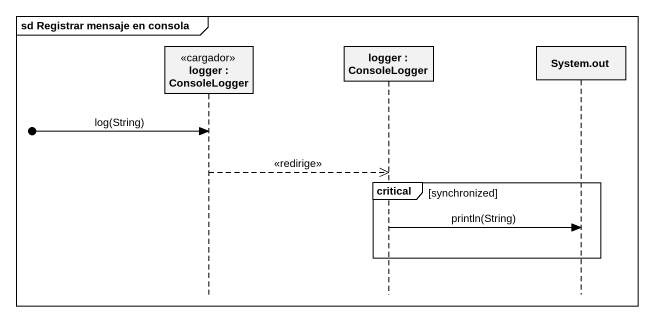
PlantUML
@startuml
mainframe sd Registrar mensaje en consola
hide footbox
participant "logger : ConsoleLogger" as logger <<cargador>>
participant "logger : ConsoleLogger" as logger_2
participant "System.out" as System_out

[o-> logger : log(String)
logger -->> logger_2 : <<redirige>>
critical synchronized
  logger_2 -> System_out : println(String)
end
@enduml
